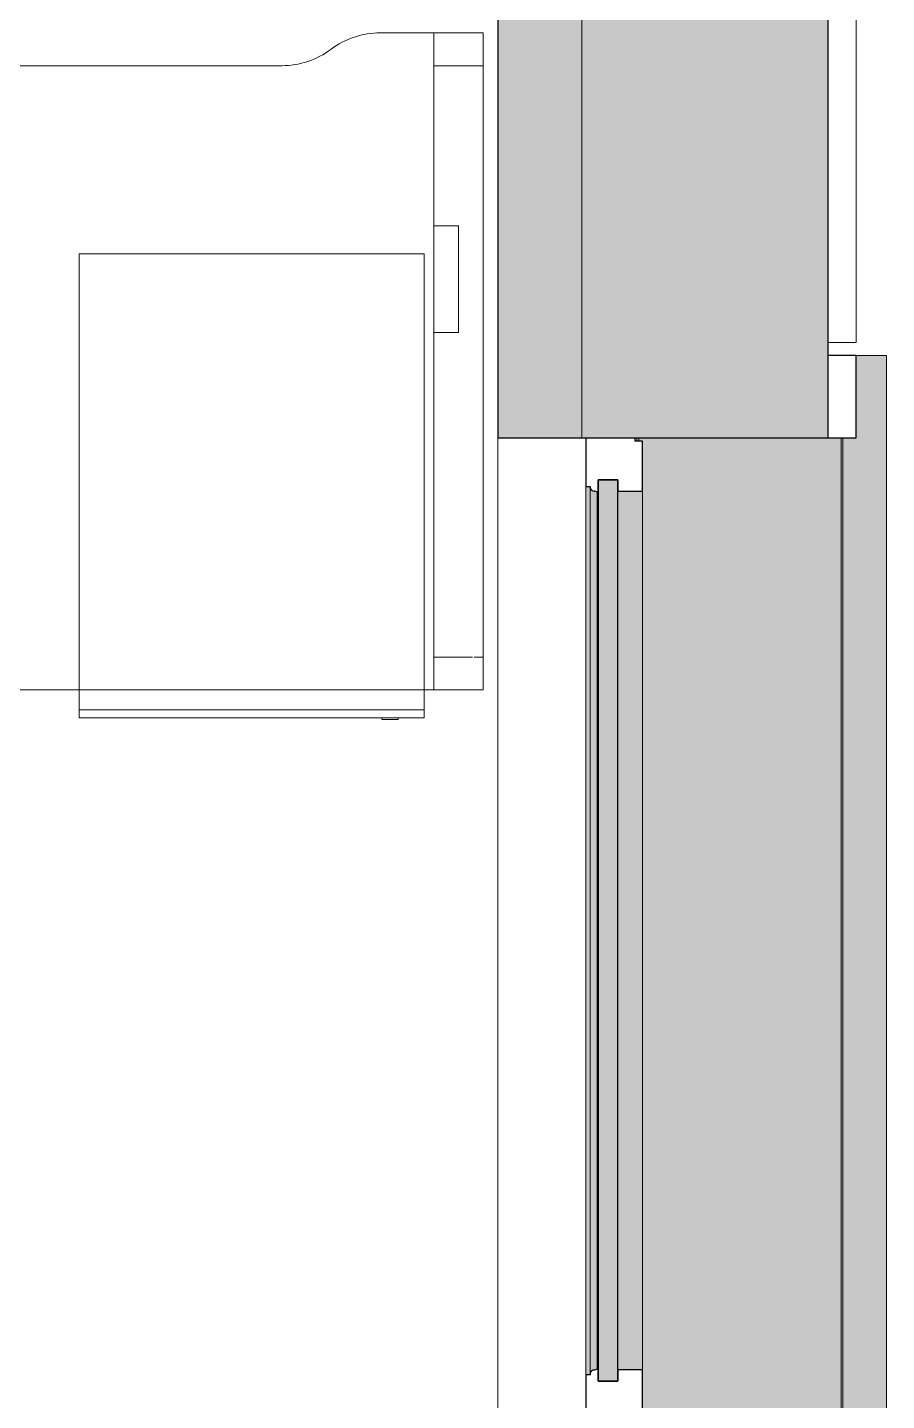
# Model space of a CAD drawing. Header units: millimetres. Extents: x 79795 to 317870, y -36033 to 97293.
# Drawn here: x 230166 to 231212, y 24277 to 25949 of the extents above; entities that cross this region are included whole.
import ezdxf

# ---------------------------------------------------------------- set-up
doc = ezdxf.new("R2010")
doc.units = ezdxf.units.MM
doc.header["$MEASUREMENT"] = 0
for name, color, linetype, lineweight in [('CSM-STL-XX-ZZ-M3-A-XXXX-00001_detached _19_04_21__rvt-1-Level 4$0$A-GLAZ', 7, 'CONTINUOUS', 9), ('CSM-STL-XX-ZZ-M3-A-XXXX-00001_detached _19_04_21__rvt-1-Level 4$0$A-GLAZ-CURT', 7, 'CONTINUOUS', 9), ('CSM-STL-XX-ZZ-M3-A-XXXX-00001_detached _19_04_21__rvt-1-Level 4$0$A-GLAZ-CWMG', 7, 'CONTINUOUS', 9), ('CSM-STL-XX-ZZ-M3-A-XXXX-00001_detached _19_04_21__rvt-1-Level 4$0$A-WALL', 7, 'CONTINUOUS', 9), ('CSM-STL-XX-ZZ-M3-A-XXXX-00001_detached _19_04_21__rvt-1-Level 4$0$A-WALL-PATT', 7, 'CONTINUOUS', 9), ('CSM-STL-XX-ZZ-M3-A-XXXX-00001_detached _19_04_21__rvt-1-Level 4$0$I-WALL', 7, 'CONTINUOUS', 9), ('I-FURN', 8, 'CONTINUOUS', 9)]:
    doc.layers.add(name, color=color, linetype=linetype, lineweight=lineweight)

msp = doc.modelspace()

# ---------------------------------------------------------------- hatches: boundary and pattern name
at = {"layer": 'CSM-STL-XX-ZZ-M3-A-XXXX-00001_detached _19_04_21__rvt-1-Level 4$0$A-GLAZ'}
h = msp.add_hatch(color=256, dxfattribs=at)
h.paths.add_polyline_path([(231211.8, 16190.3), (231211.8, 18843.3), (230914.8, 18843.3), (230914.8, 17490.3), (230910.2, 17490.3), (230910.2, 17486), (230914.8, 17486), (230914.8, 16294.6), (230910.2, 16294.6), (230910.2, 16290.3), (231174.8, 16290.3), (231174.8, 16190.3)], flags=0)
h.paths.add_polyline_path([(230914.8, 18943.3), (231211.8, 18943.3), (231211.8, 21496.3), (230914.8, 21496.3), (230914.8, 20143.3), (230910.2, 20143.3), (230910.2, 20139), (230914.8, 20139), (230914.8, 18947.6), (230910.2, 18947.6), (230910.2, 18943.3)], flags=0)
h.paths.add_polyline_path([(230914.8, 21596.3), (231211.8, 21596.3), (231211.8, 24149.3), (230914.8, 24149.3), (230914.8, 22796.3), (230910.2, 22796.3), (230910.2, 22792), (230914.8, 22792), (230914.8, 21600.6), (230910.2, 21600.6), (230910.2, 21596.3)], flags=0)
h.paths.add_polyline_path([(230914.8, 24249.3), (231211.8, 24249.3), (231211.8, 25549.3), (231174.8, 25549.3), (231174.8, 25449.3), (230910.2, 25449.3), (230910.2, 25445), (230914.8, 25445), (230914.8, 24253.6), (230910.2, 24253.6), (230910.2, 24249.3)], flags=0)
h = msp.add_hatch(color=256, dxfattribs=at)
h.paths.add_polyline_path([(230908.1, 16290.3), (230910.2, 16290.3), (230910.2, 16294.6), (230908.1, 16294.6)], flags=0)
h.paths.add_polyline_path([(230908.1, 17486), (230910.2, 17486), (230910.2, 17490.3), (230908.1, 17490.3)], flags=0)
h.paths.add_polyline_path([(230908.1, 18943.3), (230910.2, 18943.3), (230910.2, 18947.6), (230908.1, 18947.6)], flags=0)
h.paths.add_polyline_path([(230910.2, 20139), (230910.2, 20143.3), (230908.1, 20143.3), (230908.1, 20139)], flags=0)
h.paths.add_polyline_path([(230910.2, 21596.3), (230910.2, 21600.6), (230908.1, 21600.6), (230908.1, 21596.3)], flags=0)
h.paths.add_polyline_path([(230910.2, 22792), (230910.2, 22796.3), (230908.1, 22796.3), (230908.1, 22792)], flags=0)
h.paths.add_polyline_path([(230908.1, 24249.3), (230910.2, 24249.3), (230910.2, 24253.6), (230908.1, 24253.6)], flags=0)
h.paths.add_polyline_path([(230908.1, 25445), (230910.2, 25445), (230910.2, 25449.3), (230908.1, 25449.3)], flags=0)
for points in [[(230861, 24300.5), (230884.9, 24300.5), (230884.9, 25398.1), (230861, 25398.1), (230861, 24455.4)], [(230851, 24308.5), (230851, 25390.1), (230846, 25390.1), (230846, 24308.5), (230850.4, 24308.5)], [(230851, 24310.1), (230853.3, 24313.4), (230855.9, 24314.7), (230855.9, 25384.3), (230852.2, 25386.1), (230851, 25386.3), (230851, 24312.3)], [(230855.9, 24314.3), (230859.8, 24315.8), (230859.8, 25382.9), (230855.9, 25384.1), (230855.9, 24314.5)], [(230884.9, 24314.5), (230914.8, 24314.5), (230914.8, 25384.1), (230884.9, 25384.1), (230884.9, 24455.4)], [(230859.8, 24315.8), (230861, 24315.8), (230859.8, 24455.4)]]:
    msp.add_hatch(color=256, dxfattribs=at).paths.add_polyline_path(points, flags=0)
at = {"layer": 'CSM-STL-XX-ZZ-M3-A-XXXX-00001_detached _19_04_21__rvt-1-Level 4$0$A-WALL-PATT'}
h = msp.add_hatch(color=256, dxfattribs=at)
h.paths.add_polyline_path([(230840.8, 8967.3), (231140.8, 8967.3), (231140.8, 13645.3), (230840.8, 13645.3), (230840.8, 9267.3)], flags=0)
h.paths.add_polyline_path([(230840.8, 14969.3), (231140.8, 14969.3), (231140.8, 16290.3), (230840.8, 16290.3), (230840.8, 15774.6)], flags=0)
h.paths.add_polyline_path([(230840.8, 25449.3), (231140.8, 25449.3), (231140.8, 26790.3), (230840.8, 26790.3), (230840.8, 25540.5)], flags=0)
h.paths.add_polyline_path([(230840.8, 28449.3), (231140.8, 28449.3), (231140.8, 34647.3), (230840.8, 34647.3), (230840.8, 28795.9)], flags=0)
msp.add_hatch(color=256, dxfattribs=at).paths.add_polyline_path([(230840.8, 25449.3), (230840.8, 26769.6), (230738.8, 26769.6), (230738.8, 25449.3), (230792.8, 25449.3)], flags=0)

# ---------------------------------------------------------------- linework, layer by layer
at = {"layer": 'CSM-STL-XX-ZZ-M3-A-XXXX-00001_detached _19_04_21__rvt-1-Level 4$0$A-GLAZ', "lineweight": 30}
for p, q in [((231174.8, 25549.3), (231140.8, 25549.3)), ((231174.8, 25449.3), (231174.8, 25549.3)), ((230846, 25449.3), (230846, 25390.1)), ((230905.9, 25445), (230905.9, 25449.3)), ((230914.8, 25445), (230905.9, 25445)), ((230914.8, 25384.1), (230914.8, 25445)), ((231140.8, 25449.3), (231174.8, 25449.3)), ((230884.9, 25398.1), (230861, 25398.1)), ((230861, 25398.1), (230861, 24300.5)), ((230861, 25382.9), (230861, 25398.1)), ((230861, 25398.1), (230884.9, 25398.1)), ((230884.9, 24300.5), (230884.9, 25398.1)), ((230884.9, 25398.1), (230884.9, 25384.1)), ((230846, 25390.1), (230851, 25390.1)), ((230851, 25390.1), (230851, 25388.6)), ((230859.8, 25382.9), (230861, 25382.9)), ((230884.9, 25384.1), (230914.8, 25384.1)), ((230851, 24308.5), (230846, 24308.5)), ((230846, 24308.5), (230846, 24249.3)), ((230851, 24310.1), (230851, 24308.5)), ((230861, 24315.8), (230859.8, 24315.8)), ((230861, 24300.5), (230861, 24315.8)), ((230914.8, 24314.5), (230884.9, 24314.5)), ((230884.9, 24314.5), (230884.9, 24300.5)), ((230914.8, 24253.6), (230914.8, 24314.5)), ((230861, 24300.5), (230884.9, 24300.5)), ((230884.9, 24300.5), (230861, 24300.5))]:
    msp.add_line(p, q, dxfattribs=at)
at = {"layer": 'CSM-STL-XX-ZZ-M3-A-XXXX-00001_detached _19_04_21__rvt-1-Level 4$0$A-GLAZ'}
for p, q in [((231174.8, 25549.3), (231211.8, 25549.3)), ((231211.8, 24249.3), (231211.8, 25549.3)), ((230908.1, 25445), (230908.1, 25449.3)), ((230910.2, 25445), (230910.2, 25449.3)), ((230846, 25390.1), (230846, 24308.5)), ((230851, 25388.6), (230851, 25390.1)), ((230851, 24310.1), (230851, 25388.6)), ((230859.8, 24315.8), (230859.8, 25382.9)), ((230914.8, 24314.5), (230914.8, 25384.1)), ((230851, 24308.5), (230851, 24310.1))]:
    msp.add_line(p, q, dxfattribs=at)
at = {"layer": 'CSM-STL-XX-ZZ-M3-A-XXXX-00001_detached _19_04_21__rvt-1-Level 4$0$A-GLAZ', "lineweight": 30}
for centre, radius, start, end in [((230856.2, 25389.7), 5.36, 191.9524, 266.5739), ((230855.4, 25377), 7.4, 53.4261, 86.5739), ((230856.2, 24309), 5.36, 93.4261, 168.0476), ((230855.4, 24321.7), 7.4, 273.4261, 306.5739)]:
    msp.add_arc(centre, radius, start, end, dxfattribs=at)
at = {"layer": 'CSM-STL-XX-ZZ-M3-A-XXXX-00001_detached _19_04_21__rvt-1-Level 4$0$A-GLAZ'}
for points, knots in [([(230851, 25388.6), (230851.1, 25388.1), (230851.3, 25387.5), (230851.8, 25386.7), (230852.1, 25386.3), (230852.2, 25386.1)], [0, 0, 0, 0, 0.2, 0.3, 0.4, 0.4, 0.4, 0.4]), ([(230853.3, 25385.2), (230853.5, 25385.1), (230853.9, 25384.8), (230854.7, 25384.5), (230855.4, 25384.4), (230855.9, 25384.3)], [0.6, 0.6, 0.6, 0.6, 0.7, 0.8, 1, 1, 1, 1]), ([(230852.2, 24312.5), (230852.1, 24312.4), (230851.8, 24312), (230851.3, 24311.2), (230851.1, 24310.5), (230851, 24310.1)], [-0.4, -0.4, -0.4, -0.4, -0.3, -0.2, 0, 0, 0, 0]), ([(230855.9, 24314.3), (230855.4, 24314.3), (230854.7, 24314.2), (230853.9, 24313.8), (230853.5, 24313.6), (230853.3, 24313.4)], [-1, -1, -1, -1, -0.8, -0.7, -0.6, -0.6, -0.6, -0.6])]:
    msp.add_open_spline(points, degree=3, knots=knots, dxfattribs=at)
for points in [[(230858.6, 25383.6), (230859.1, 25383.4), (230859.5, 25383.2), (230859.8, 25382.9)], [(230859.8, 24315.8), (230859.5, 24315.5), (230859.1, 24315.2), (230858.6, 24315)]]:
    msp.add_open_spline(points, degree=3, dxfattribs=at)
at = {"layer": 'CSM-STL-XX-ZZ-M3-A-XXXX-00001_detached _19_04_21__rvt-1-Level 4$0$A-GLAZ-CURT', "lineweight": 20}
for p, q in [((231140.8, 26674.3), (231140.8, 25565.3)), ((231174.8, 25565.3), (231174.8, 26674.3)), ((231140.8, 25565.3), (231174.8, 25565.3))]:
    msp.add_line(p, q, dxfattribs=at)
at = {"layer": 'CSM-STL-XX-ZZ-M3-A-XXXX-00001_detached _19_04_21__rvt-1-Level 4$0$A-GLAZ-CWMG'}
for p, q in [((231156.8, 25182.3), (231156.8, 25449.3)), ((231158.8, 25449.3), (231158.8, 25182.3)), ((231156.8, 24807.3), (231156.8, 25182.3)), ((231158.8, 25182.3), (231158.8, 24807.3)), ((231156.8, 24249.3), (231156.8, 24807.3)), ((231158.8, 24807.3), (231158.8, 24249.3))]:
    msp.add_line(p, q, dxfattribs=at)
at = {"layer": 'CSM-STL-XX-ZZ-M3-A-XXXX-00001_detached _19_04_21__rvt-1-Level 4$0$A-WALL', "lineweight": 30}
for p, q in [((231140.8, 25449.3), (231140.8, 26790.3)), ((230840.8, 25449.3), (231140.8, 25449.3))]:
    msp.add_line(p, q, dxfattribs=at)
at = {"layer": 'CSM-STL-XX-ZZ-M3-A-XXXX-00001_detached _19_04_21__rvt-1-Level 4$0$A-WALL'}
msp.add_line((230840.8, 26769.6), (230840.8, 25449.3), dxfattribs=at)
at = {"layer": 'CSM-STL-XX-ZZ-M3-A-XXXX-00001_detached _19_04_21__rvt-1-Level 4$0$I-WALL', "lineweight": 30}
for p, q in [((230738.8, 26769.6), (230738.8, 25449.3)), ((230738.8, 25449.3), (230840.8, 25449.3))]:
    msp.add_line(p, q, dxfattribs=at)
at = {"layer": 'CSM-STL-XX-ZZ-M3-A-XXXX-00001_detached _19_04_21__rvt-1-Level 4$0$I-WALL'}
for p, q in [((230840.8, 25449.3), (230840.8, 26769.6)), ((230738.8, 24249.3), (230738.8, 25449.3))]:
    msp.add_line(p, q, dxfattribs=at)
at = {"layer": 'I-FURN'}
for p, q in [((230720.7, 25942.3), (230595.7, 25942.3)), ((230595.7, 25942.3), (230720.7, 25942.3)), ((230660.7, 25707.3), (230660.7, 25942.3)), ((230660.7, 25942.3), (230660.7, 25902.3)), ((230660.7, 25942.3), (230720.7, 25942.3)), ((230660.7, 25942.3), (230720.7, 25942.3)), ((230720.7, 25942.3), (230720.7, 25142.3)), ((230720.7, 25902.3), (230720.7, 25942.3)), ((230720.7, 25142.3), (230720.7, 25942.3)), ((230720.7, 25942.3), (230720.7, 25142.3)), ((230475.7, 25902.3), (229643.4, 25902.3)), ((229643.4, 25902.3), (230475.7, 25902.3)), ((230660.7, 25902.3), (230660.7, 25182.3)), ((230660.7, 25902.3), (230720.7, 25902.3)), ((230660.7, 25902.3), (230720.7, 25902.3)), ((230720.7, 25182.3), (230720.7, 25902.3)), ((230660.7, 25577.3), (230660.7, 25707.3)), ((230660.7, 25707.3), (230690.7, 25707.3)), ((230660.7, 25707.3), (230690.7, 25707.3)), ((230690.7, 25707.3), (230690.7, 25577.3)), ((230690.7, 25577.3), (230690.7, 25707.3)), ((230229.1, 25673.1), (230229.1, 25142.3)), ((230649.1, 25673.1), (230229.1, 25673.1)), ((230649.1, 25142.3), (230649.1, 25673.1)), ((230660.7, 25142.3), (230660.7, 25577.3)), ((230690.7, 25577.3), (230660.7, 25577.3)), ((230660.7, 25577.3), (230690.7, 25577.3)), ((230660.7, 25182.3), (230660.7, 25142.3)), ((230660.7, 25182.3), (230707.8, 25182.3)), ((230660.7, 25182.3), (230707.8, 25182.3)), ((230710.1, 25182.3), (230720.7, 25182.3)), ((230710.1, 25182.3), (230720.7, 25182.3)), ((230720.7, 25142.3), (230720.7, 25182.3)), ((229120.7, 25142.3), (230720.7, 25142.3)), ((230720.7, 25142.3), (229120.7, 25142.3)), ((230229.1, 25142.3), (230229.1, 25118.1)), ((230649.1, 25118.1), (230649.1, 25142.3)), ((230720.7, 25142.3), (230660.7, 25142.3)), ((230660.7, 25142.3), (230720.7, 25142.3)), ((230649.1, 25118.1), (230229.1, 25118.1)), ((230229.1, 25118.1), (230229.1, 25108.1)), ((230229.1, 25118.1), (230649.1, 25118.1)), ((230649.1, 25108.1), (230649.1, 25118.1)), ((230229.1, 25108.1), (230649.1, 25108.1)), ((230597.5, 25108.1), (230597.5, 25106.1)), ((230597.5, 25106.1), (230617.5, 25106.1)), ((230617.5, 25106.1), (230597.5, 25106.1)), ((230617.5, 25106.1), (230617.5, 25108.1))]:
    msp.add_line(p, q, dxfattribs=at)
for centre, start, end in [((230595.7, 25842.3), 90, 126.8699), ((230595.7, 25842.3), 90, 126.8699), ((230475.7, 26002.3), 270, 306.8699), ((230475.7, 26002.3), 270, 306.8699)]:
    msp.add_arc(centre, 100, start, end, dxfattribs=at)

doc.saveas('drawing.dxf')
